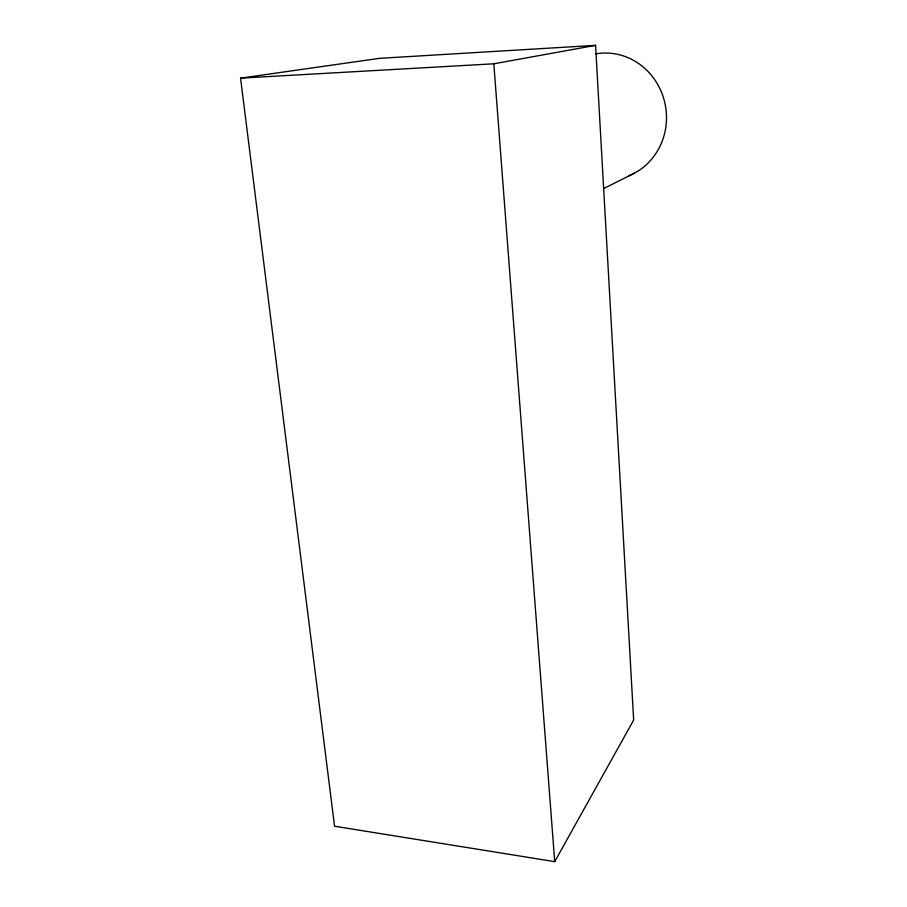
<?xml version="1.0" encoding="UTF-8"?>
<svg xmlns="http://www.w3.org/2000/svg" width="907" height="907" viewBox="0 0 907 907"><rect width="100%" height="100%" fill="white"/><g stroke="black" fill="none" stroke-linecap="round" stroke-linejoin="round"><path stroke-width="1.36" d="M554.721 861.65L633.664 720.045L595.57 45.35L379.557 58.331L240.548 78.149L334.558 826.22L554.721 861.65L493.816 63.796L595.57 45.35M603.926 188.429L634.186 173.282M240.548 78.149L493.816 63.796M595.502 53.921A63.49 59.715 80.5 0 1 664.071 99.781A63.49 59.715 80.5 0 1 629.05 175.675"/></g></svg>
